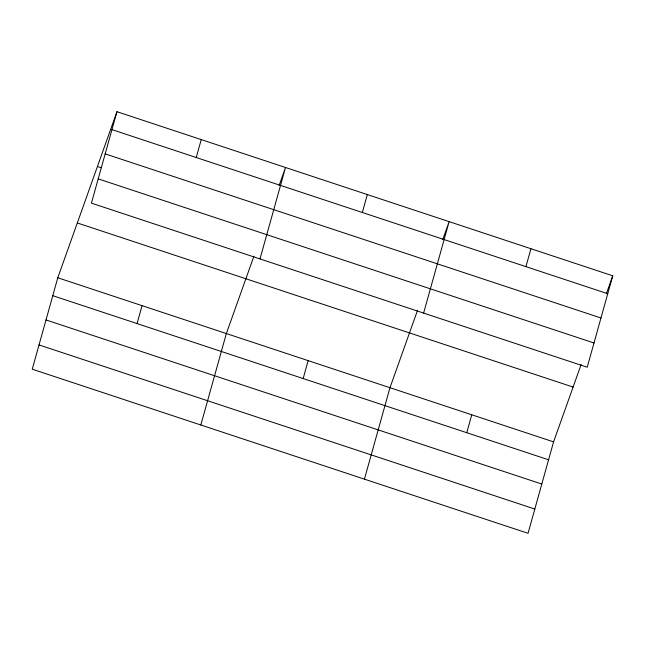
<?xml version="1.0" encoding="UTF-8"?>
<svg xmlns="http://www.w3.org/2000/svg" width="645" height="645" viewBox="0 0 645 645"><rect width="100%" height="100%" fill="white"/><g stroke="black" fill="none" stroke-linecap="round" stroke-linejoin="round"><path stroke-width="0.97" d="M116.955 111.698L91.421 203.135L587.216 367.239L612.75 275.802L116.955 111.698L57.784 277.761L32.25 369.198L528.045 533.302L553.579 441.865L581.153 364.481M137.062 323.58L142.069 305.657M196.233 157.517L201.24 139.594M200.821 424.99L226.355 333.554L253.928 256.17M259.991 258.935L285.525 167.49L279.124 185.446M303.158 378.55L308.157 360.628M362.329 212.495L367.328 194.572M364.433 479.146L389.967 387.709L417.541 310.326M423.604 313.091L449.138 221.646L442.736 239.601M466.77 432.706L471.769 414.783M525.941 266.643L530.94 248.728M606.356 293.757L612.75 275.802M111.948 129.621L607.743 293.725M105.175 153.881L600.971 317.985M97.427 166.499L101.217 167.748M98.193 178.875L593.997 342.979M77.303 222.96L573.107 387.065M57.784 277.761L553.579 441.865M52.777 295.684L548.572 459.788M46.005 319.944L541.8 484.048M39.023 344.938L534.826 509.042"/></g></svg>
